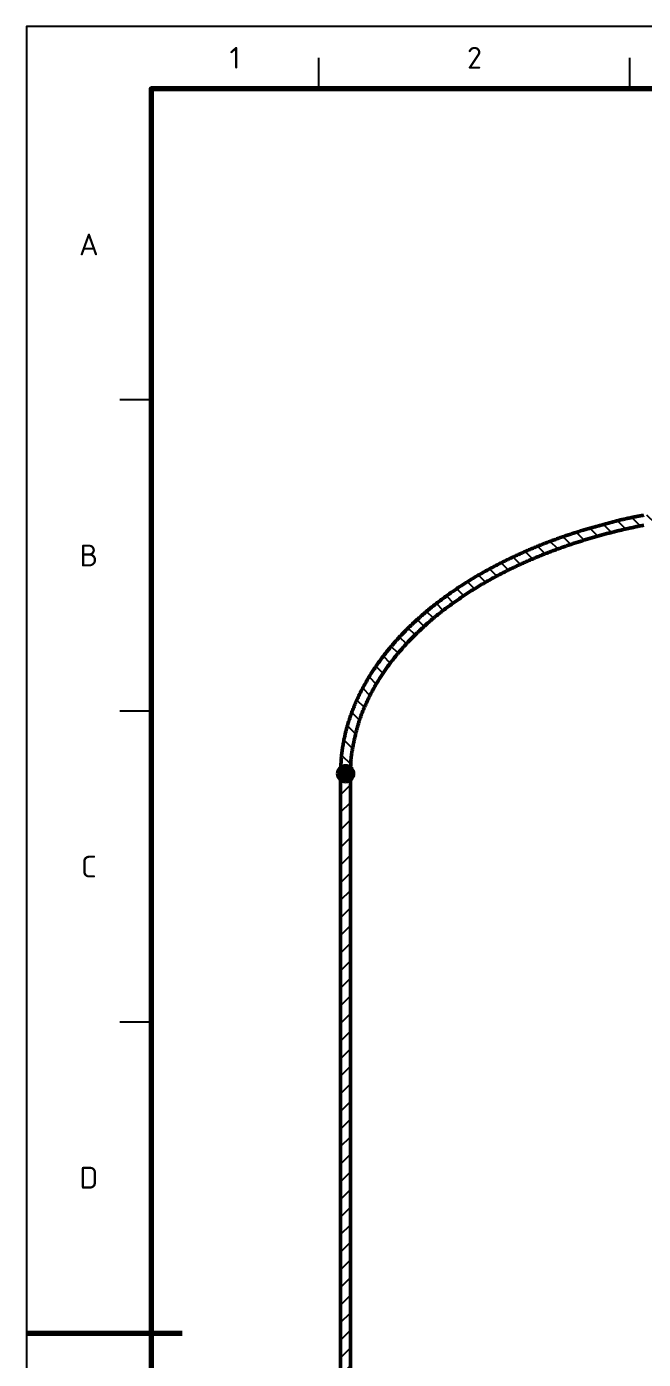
# Model space of a CAD drawing. Header units: millimetres. Extents: x 0 to 594, y 0 to 420.
# Drawn here: x 0 to 99.2, y 205.8 to 420 of the extents above; entities that cross this region are included whole.
import ezdxf
from ezdxf.enums import TextEntityAlignment as Align

# ---------------------------------------------------------------- set-up
doc = ezdxf.new("R2010")
doc.units = ezdxf.units.MM
for name, color, linetype, lineweight in [('01-VISIBLE', 7, 'CONTINUOUS', 50), ('05-RAYADO', 8, 'CONTINUOUS', 25), ('06-TEXTO', 7, 'CONTINUOUS', 25), ('07-RECUADRO', 7, 'CONTINUOUS', 70), ('08-FINA', 5, 'CONTINUOUS', 25)]:
    doc.layers.add(name, color=color, linetype=linetype, lineweight=lineweight)
doc.styles.add('ISO3098', font='isocpeur.ttf')

msp = doc.modelspace()

# ---------------------------------------------------------------- hatches: boundary and pattern name
at = {"layer": '05-RAYADO'}
h = msp.add_hatch(dxfattribs=at)
h.set_pattern_fill('ANSI31', scale=0.62992, angle=90)
h.paths.add_polyline_path([(52.08, 299.925), (50.48, 299.925), (50.481, 300.127), (50.483, 300.329), (50.487, 300.531), (50.492, 300.733), (50.499, 300.935), (50.507, 301.137), (50.516, 301.339), (50.527, 301.541), (50.54, 301.743), (50.554, 301.944), (50.57, 302.146), (50.587, 302.347), (50.606, 302.549), (50.626, 302.75), (50.647, 302.951), (50.67, 303.152), (50.695, 303.352), (50.721, 303.553), (50.748, 303.753), (50.777, 303.953), (50.807, 304.153), (50.839, 304.352), (50.872, 304.552), (50.907, 304.751), (50.943, 304.95), (50.981, 305.149), (51.019, 305.347), (51.06, 305.545), (51.101, 305.743), (51.144, 305.94), (51.189, 306.137), (51.235, 306.334), (51.282, 306.531), (51.331, 306.727), (51.381, 306.923), (51.432, 307.118), (51.485, 307.314), (51.539, 307.508), (51.594, 307.703), (51.651, 307.897), (51.709, 308.09), (51.768, 308.284), (51.829, 308.476), (51.891, 308.669), (51.954, 308.861), (52.019, 309.052), (52.085, 309.243), (52.152, 309.434), (52.22, 309.624), (52.29, 309.814), (52.361, 310.003), (52.433, 310.192), (52.506, 310.38), (52.581, 310.568), (52.657, 310.756), (52.734, 310.942), (52.812, 311.129), (52.892, 311.315), (52.972, 311.5), (53.054, 311.685), (53.137, 311.869), (53.221, 312.053), (53.306, 312.236), (53.393, 312.419), (53.48, 312.601), (53.569, 312.783), (53.659, 312.964), (53.749, 313.145), (53.841, 313.325), (53.934, 313.504), (54.028, 313.683), (54.124, 313.861), (54.22, 314.039), (54.317, 314.216), (54.415, 314.393), (54.515, 314.569), (54.615, 314.744), (54.716, 314.919), (54.819, 315.094), (54.922, 315.267), (55.027, 315.44), (55.132, 315.613), (55.238, 315.785), (55.345, 315.956), (55.454, 316.127), (55.563, 316.297), (55.673, 316.467), (55.784, 316.635), (55.896, 316.804), (56.009, 316.971), (56.122, 317.139), (56.237, 317.305), (56.353, 317.471), (56.469, 317.636), (56.586, 317.801), (56.704, 317.965), (56.823, 318.128), (56.943, 318.291), (57.064, 318.453), (57.185, 318.615), (57.308, 318.776), (57.431, 318.936), (57.555, 319.096), (57.68, 319.255), (57.805, 319.413), (57.931, 319.571), (58.058, 319.728), (58.186, 319.885), (58.315, 320.041), (58.444, 320.196), (58.574, 320.351), (58.705, 320.505), (58.837, 320.658), (58.969, 320.811), (59.102, 320.963), (59.236, 321.115), (59.37, 321.266), (59.505, 321.416), (59.641, 321.566), (59.778, 321.715), (59.915, 321.863), (60.053, 322.011), (60.191, 322.158), (60.33, 322.305), (60.47, 322.451), (60.611, 322.596), (60.752, 322.741), (60.893, 322.885), (61.036, 323.029), (61.179, 323.172), (61.322, 323.314), (61.466, 323.456), (61.611, 323.597), (61.757, 323.737), (61.903, 323.877), (62.049, 324.016), (62.196, 324.155), (62.344, 324.293), (62.492, 324.43), (62.641, 324.567), (62.79, 324.703), (62.94, 324.839), (63.091, 324.974), (63.242, 325.108), (63.393, 325.242), (63.545, 325.375), (63.698, 325.508), (63.851, 325.64), (64.005, 325.771), (64.159, 325.902), (64.313, 326.032), (64.468, 326.162), (64.624, 326.291), (64.78, 326.419), (64.937, 326.547), (65.094, 326.674), (65.251, 326.801), (65.409, 326.927), (65.568, 327.052), (65.727, 327.177), (65.886, 327.301), (66.046, 327.425), (66.206, 327.548), (66.367, 327.671), (66.528, 327.793), (66.69, 327.914), (66.852, 328.035), (67.014, 328.156), (67.177, 328.275), (67.34, 328.394), (67.504, 328.513), (67.668, 328.631), (67.833, 328.748), (67.998, 328.865), (68.163, 328.982), (68.329, 329.097), (68.495, 329.213), (68.661, 329.327), (68.828, 329.441), (68.995, 329.555), (69.163, 329.668), (69.331, 329.78), (69.499, 329.892), (69.668, 330.003), (69.837, 330.114), (70.007, 330.224), (70.176, 330.334), (70.346, 330.443), (70.517, 330.552), (70.688, 330.66), (70.859, 330.767), (71.03, 330.874), (71.202, 330.981), (71.374, 331.087), (71.547, 331.192), (71.72, 331.297), (71.893, 331.401), (72.066, 331.505), (72.24, 331.608), (72.414, 331.711), (72.589, 331.813), (72.763, 331.915), (72.938, 332.016), (73.114, 332.117), (73.289, 332.217), (73.465, 332.316), (73.641, 332.415), (73.818, 332.514), (73.995, 332.612), (74.172, 332.709), (74.349, 332.806), (74.527, 332.903), (74.704, 332.999), (74.883, 333.094), (75.061, 333.189), (75.24, 333.284), (75.419, 333.378), (75.598, 333.471), (75.778, 333.564), (75.957, 333.656), (76.137, 333.748), (76.318, 333.84), (76.498, 333.931), (76.679, 334.021), (76.86, 334.111), (77.041, 334.2), (77.223, 334.289), (77.405, 334.378), (77.587, 334.466), (77.769, 334.553), (77.951, 334.64), (78.134, 334.726), (78.317, 334.812), (78.5, 334.898), (78.684, 334.983), (78.867, 335.067), (79.051, 335.151), (79.235, 335.235), (79.419, 335.318), (79.604, 335.401), (79.788, 335.483), (79.973, 335.565), (80.158, 335.646), (80.344, 335.727), (80.529, 335.807), (80.715, 335.887), (80.901, 335.966), (81.087, 336.045), (81.273, 336.124), (81.46, 336.202), (81.646, 336.279), (81.833, 336.356), (82.02, 336.433), (82.207, 336.509), (82.395, 336.585), (82.582, 336.661), (82.77, 336.736), (82.958, 336.81), (83.146, 336.884), (83.334, 336.957), (83.523, 337.031), (83.711, 337.103), (83.9, 337.175), (84.089, 337.247), (84.278, 337.318), (84.468, 337.389), (84.657, 337.459), (84.847, 337.529), (85.037, 337.598), (85.227, 337.667), (85.417, 337.735), (85.608, 337.803), (85.798, 337.87), (85.989, 337.937), (86.18, 338.004), (86.371, 338.069), (86.562, 338.135), (86.754, 338.2), (86.945, 338.264), (87.137, 338.328), (87.329, 338.392), (87.521, 338.455), (87.713, 338.517), (87.906, 338.579), (88.098, 338.641), (88.291, 338.702), (88.484, 338.763), (88.677, 338.823), (88.87, 338.883), (89.063, 338.942), (89.256, 339.001), (89.449, 339.06), (89.643, 339.119), (89.837, 339.177), (90.03, 339.234), (90.224, 339.292), (90.418, 339.349), (90.612, 339.405), (90.806, 339.461), (91.001, 339.517), (91.195, 339.573), (91.389, 339.628), (91.584, 339.684), (91.778, 339.738), (91.973, 339.793), (92.168, 339.847), (92.363, 339.901), (92.557, 339.955), (92.752, 340.008), (92.947, 340.061), (93.142, 340.114), (93.338, 340.166), (93.533, 340.219), (93.728, 340.27), (93.924, 340.322), (94.119, 340.373), (94.315, 340.423), (94.511, 340.473), (94.707, 340.523), (94.903, 340.572), (95.099, 340.62), (95.296, 340.668), (95.492, 340.715), (95.689, 340.761), (95.886, 340.807), (96.083, 340.852), (96.28, 340.897), (96.477, 340.941), (96.675, 340.984), (96.873, 341.026), (97.07, 341.068), (97.268, 341.109), (97.466, 341.15), (97.664, 341.19), (97.863, 341.229), (98.061, 341.268), (98.26, 341.306), (98.458, 341.343), (98.657, 341.38), (98.856, 341.416), (99.055, 341.452), (99.254, 341.487), (99.453, 341.522), (99.652, 341.557), (99.851, 341.591), (100.051, 341.624), (100.25, 341.658), (100.449, 341.691), (100.649, 341.724), (100.848, 341.757), (101.048, 341.789), (101.247, 341.822), (101.447, 341.854), (101.646, 341.886), (101.846, 341.918), (102.046, 341.95), (102.245, 341.982), (102.445, 342.014), (102.644, 342.046), (102.844, 342.078), (103.043, 342.11), (103.243, 342.143), (103.442, 342.175), (103.642, 342.208), (103.841, 342.242), (104.04, 342.276), (104.24, 342.311), (104.438, 342.348), (104.637, 342.387), (104.833, 342.433), (105.027, 342.491), (105.221, 342.546), (105.42, 342.582), (105.62, 342.61), (105.821, 342.635), (106.022, 342.657), (106.223, 342.678), (106.424, 342.698), (106.625, 342.717), (106.827, 342.736), (107.028, 342.755), (107.229, 342.773), (107.431, 342.791), (107.632, 342.808), (107.833, 342.826), (108.035, 342.843), (108.236, 342.86), (108.437, 342.877), (108.639, 342.894), (108.84, 342.911), (109.042, 342.928), (109.243, 342.944), (109.445, 342.961), (109.646, 342.977), (109.848, 342.994), (110.049, 343.01), (110.251, 343.026), (110.452, 343.043), (110.654, 343.059), (110.855, 343.075), (110.855, 341.472), (110.66, 341.456), (110.465, 341.439), (110.269, 341.423), (110.074, 341.405), (109.879, 341.388), (109.684, 341.37), (109.489, 341.352), (109.294, 341.334), (109.099, 341.315), (108.904, 341.295), (108.709, 341.276), (108.514, 341.256), (108.319, 341.236), (108.124, 341.215), (107.929, 341.194), (107.735, 341.172), (107.54, 341.151), (107.345, 341.129), (107.151, 341.106), (106.956, 341.083), (106.762, 341.06), (106.567, 341.037), (106.373, 341.013), (106.178, 340.988), (105.984, 340.964), (105.79, 340.939), (105.595, 340.913), (105.401, 340.887), (105.207, 340.861), (105.013, 340.835), (104.819, 340.808), (104.625, 340.781), (104.431, 340.753), (104.237, 340.725), (104.043, 340.697), (103.849, 340.668), (103.655, 340.639), (103.462, 340.61), (103.268, 340.58), (103.074, 340.55), (102.881, 340.52), (102.687, 340.489), (102.494, 340.457), (102.301, 340.426), (102.107, 340.394), (101.914, 340.361), (101.721, 340.329), (101.528, 340.296), (101.335, 340.262), (101.142, 340.228), (100.949, 340.194), (100.756, 340.159), (100.563, 340.124), (100.371, 340.089), (100.178, 340.053), (99.985, 340.017), (99.793, 339.981), (99.601, 339.944), (99.408, 339.907), (99.216, 339.869), (99.024, 339.831), (98.832, 339.793), (98.64, 339.754), (98.448, 339.715), (98.256, 339.676), (98.064, 339.636), (97.872, 339.595), (97.68, 339.555), (97.489, 339.514), (97.297, 339.472), (97.106, 339.431), (96.915, 339.389), (96.723, 339.346), (96.532, 339.303), (96.341, 339.26), (96.15, 339.216), (95.959, 339.172), (95.768, 339.128), (95.578, 339.083), (95.387, 339.037), (95.197, 338.992), (95.006, 338.946), (94.816, 338.899), (94.626, 338.853), (94.435, 338.805), (94.245, 338.758), (94.055, 338.71), (93.866, 338.661), (93.676, 338.613), (93.486, 338.564), (93.297, 338.514), (93.107, 338.464), (92.918, 338.414), (92.729, 338.363), (92.539, 338.312), (92.35, 338.26), (92.161, 338.208), (91.973, 338.156), (91.784, 338.103), (91.595, 338.05), (91.407, 337.997), (91.219, 337.943), (91.03, 337.888), (90.842, 337.834), (90.654, 337.779), (90.466, 337.723), (90.279, 337.667), (90.091, 337.611), (89.903, 337.554), (89.716, 337.497), (89.529, 337.439), (89.342, 337.381), (89.155, 337.323), (88.968, 337.264), (88.781, 337.205), (88.594, 337.145), (88.408, 337.085), (88.222, 337.025), (88.035, 336.964), (87.849, 336.902), (87.663, 336.841), (87.478, 336.779), (87.292, 336.716), (87.106, 336.653), (86.921, 336.59), (86.736, 336.526), (86.551, 336.462), (86.366, 336.397), (86.181, 336.332), (85.996, 336.266), (85.812, 336.2), (85.627, 336.134), (85.443, 336.067), (85.259, 336), (85.075, 335.932), (84.892, 335.864), (84.708, 335.796), (84.525, 335.727), (84.341, 335.658), (84.158, 335.588), (83.976, 335.517), (83.793, 335.447), (83.61, 335.376), (83.428, 335.304), (83.246, 335.232), (83.064, 335.16), (82.882, 335.087), (82.7, 335.013), (82.519, 334.94), (82.337, 334.865), (82.156, 334.791), (81.975, 334.716), (81.794, 334.64), (81.614, 334.564), (81.433, 334.488), (81.253, 334.411), (81.073, 334.334), (80.893, 334.256), (80.714, 334.177), (80.534, 334.099), (80.355, 334.02), (80.176, 333.94), (79.997, 333.86), (79.819, 333.779), (79.64, 333.698), (79.462, 333.617), (79.284, 333.535), (79.106, 333.453), (78.929, 333.37), (78.752, 333.286), (78.574, 333.203), (78.398, 333.118), (78.221, 333.034), (78.045, 332.948), (77.868, 332.863), (77.692, 332.777), (77.517, 332.69), (77.341, 332.603), (77.166, 332.515), (76.991, 332.427), (76.816, 332.339), (76.642, 332.25), (76.467, 332.16), (76.293, 332.07), (76.119, 331.98), (75.946, 331.889), (75.773, 331.797), (75.6, 331.706), (75.427, 331.613), (75.254, 331.52), (75.082, 331.427), (74.91, 331.333), (74.739, 331.239), (74.567, 331.144), (74.396, 331.048), (74.225, 330.952), (74.055, 330.856), (73.884, 330.759), (73.714, 330.662), (73.545, 330.564), (73.375, 330.465), (73.206, 330.366), (73.037, 330.267), (72.869, 330.167), (72.701, 330.067), (72.533, 329.966), (72.365, 329.864), (72.198, 329.762), (72.031, 329.66), (71.864, 329.557), (71.698, 329.453), (71.532, 329.349), (71.366, 329.245), (71.201, 329.14), (71.036, 329.034), (70.871, 328.928), (70.707, 328.821), (70.543, 328.714), (70.379, 328.606), (70.216, 328.498), (70.053, 328.389), (69.89, 328.28), (69.728, 328.17), (69.566, 328.059), (69.405, 327.948), (69.244, 327.837), (69.083, 327.725), (68.923, 327.612), (68.763, 327.499), (68.603, 327.385), (68.444, 327.271), (68.285, 327.156), (68.127, 327.041), (67.969, 326.925), (67.811, 326.809), (67.654, 326.692), (67.498, 326.574), (67.341, 326.456), (67.185, 326.337), (67.03, 326.218), (66.875, 326.098), (66.72, 325.978), (66.566, 325.857), (66.413, 325.735), (66.259, 325.613), (66.106, 325.491), (65.954, 325.367), (65.802, 325.244), (65.651, 325.119), (65.5, 324.994), (65.35, 324.869), (65.2, 324.743), (65.05, 324.616), (64.901, 324.489), (64.753, 324.361), (64.605, 324.233), (64.457, 324.104), (64.31, 323.974), (64.164, 323.844), (64.018, 323.713), (63.872, 323.582), (63.728, 323.45), (63.583, 323.318), (63.439, 323.185), (63.296, 323.051), (63.154, 322.917), (63.012, 322.782), (62.87, 322.646), (62.729, 322.51), (62.589, 322.373), (62.449, 322.236), (62.31, 322.098), (62.171, 321.96), (62.033, 321.821), (61.896, 321.681), (61.759, 321.541), (61.623, 321.4), (61.488, 321.258), (61.353, 321.116), (61.219, 320.973), (61.085, 320.83), (60.952, 320.686), (60.82, 320.541), (60.688, 320.396), (60.557, 320.25), (60.427, 320.104), (60.298, 319.957), (60.169, 319.809), (60.041, 319.661), (59.913, 319.512), (59.787, 319.363), (59.661, 319.213), (59.535, 319.062), (59.411, 318.911), (59.287, 318.759), (59.164, 318.607), (59.041, 318.454), (58.92, 318.3), (58.799, 318.146), (58.679, 317.991), (58.56, 317.836), (58.441, 317.68), (58.324, 317.523), (58.207, 317.366), (58.091, 317.208), (57.976, 317.049), (57.861, 316.89), (57.748, 316.731), (57.635, 316.57), (57.523, 316.409), (57.413, 316.248), (57.303, 316.086), (57.194, 315.923), (57.086, 315.759), (56.979, 315.595), (56.872, 315.431), (56.767, 315.265), (56.663, 315.099), (56.56, 314.933), (56.457, 314.766), (56.356, 314.598), (56.256, 314.43), (56.157, 314.261), (56.058, 314.091), (55.961, 313.921), (55.865, 313.751), (55.77, 313.579), (55.675, 313.408), (55.582, 313.235), (55.49, 313.063), (55.398, 312.889), (55.308, 312.715), (55.219, 312.541), (55.13, 312.366), (55.043, 312.191), (54.956, 312.015), (54.871, 311.839), (54.787, 311.662), (54.703, 311.485), (54.621, 311.307), (54.539, 311.129), (54.458, 310.95), (54.379, 310.771), (54.301, 310.592), (54.223, 310.412), (54.147, 310.231), (54.073, 310.05), (53.999, 309.868), (53.927, 309.686), (53.857, 309.503), (53.787, 309.32), (53.72, 309.136), (53.653, 308.952), (53.589, 308.767), (53.525, 308.582), (53.464, 308.396), (53.404, 308.209), (53.345, 308.022), (53.289, 307.835), (53.233, 307.647), (53.18, 307.458), (53.128, 307.269), (53.078, 307.08), (53.028, 306.89), (52.981, 306.7), (52.934, 306.51), (52.889, 306.319), (52.845, 306.128), (52.801, 305.937), (52.759, 305.746), (52.718, 305.555), (52.677, 305.363), (52.637, 305.171), (52.598, 304.979), (52.56, 304.787), (52.522, 304.595), (52.485, 304.402), (52.449, 304.21), (52.413, 304.017), (52.377, 303.824), (52.343, 303.632), (52.308, 303.439), (52.275, 303.246), (52.244, 303.052), (52.216, 302.858), (52.191, 302.664), (52.169, 302.469), (52.151, 302.274), (52.136, 302.079), (52.123, 301.883), (52.113, 301.688), (52.104, 301.492), (52.098, 301.296), (52.092, 301.1), (52.088, 300.905), (52.085, 300.709), (52.083, 300.513), (52.081, 300.317), (52.08, 300.121)])
h = msp.add_hatch(color=7, dxfattribs=at)
h.dxf.hatch_style = 1
h.paths.add_polyline_path([(50, 299.925), (50.004, 300.025), (50.016, 300.125), (50.035, 300.224), (50.063, 300.32), (50.097, 300.415), (50.14, 300.506), (50.189, 300.594), (50.244, 300.677), (50.307, 300.756), (50.375, 300.83), (50.449, 300.898), (50.528, 300.96), (50.611, 301.016), (50.699, 301.065), (50.79, 301.108), (50.884, 301.142), (50.981, 301.17), (51.08, 301.189), (51.18, 301.201), (51.28, 301.205), (51.38, 301.201), (51.48, 301.189), (51.579, 301.17), (51.676, 301.142), (51.77, 301.108), (51.861, 301.065), (51.949, 301.016), (52.032, 300.96), (52.111, 300.898), (52.185, 300.83), (52.253, 300.756), (52.316, 300.677), (52.371, 300.594), (52.42, 300.506), (52.463, 300.415), (52.497, 300.32), (52.525, 300.224), (52.544, 300.125), (52.556, 300.025), (52.56, 299.925), (52.556, 299.825), (52.544, 299.725), (52.525, 299.626), (52.497, 299.529), (52.463, 299.435), (52.42, 299.344), (52.371, 299.256), (52.316, 299.173), (52.253, 299.094), (52.185, 299.02), (52.111, 298.952), (52.032, 298.889), (51.949, 298.834), (51.861, 298.784), (51.77, 298.742), (51.676, 298.708), (51.579, 298.68), (51.48, 298.661), (51.38, 298.649), (51.28, 298.645), (51.18, 298.649), (51.08, 298.661), (50.981, 298.68), (50.884, 298.708), (50.79, 298.742), (50.699, 298.784), (50.611, 298.834), (50.528, 298.889), (50.449, 298.952), (50.375, 299.02), (50.307, 299.094), (50.244, 299.173), (50.189, 299.256), (50.14, 299.344), (50.097, 299.435), (50.063, 299.529), (50.035, 299.626), (50.016, 299.725), (50.004, 299.825)])
h = msp.add_hatch(dxfattribs=at)
h.set_pattern_fill('ANSI31', scale=0.62992)
h.paths.add_polyline_path([(52.08, 96.925), (50.48, 96.925), (50.48, 299.925), (52.08, 299.925)])

# ---------------------------------------------------------------- linework, layer by layer
at = {"layer": '01-VISIBLE'}
for p, q in [((50.48, 96.925), (50.48, 299.925)), ((52.08, 299.925), (50.48, 299.925)), ((50.48, 299.925), (52.08, 299.925)), ((52.08, 96.925), (52.08, 299.925))]:
    msp.add_line(p, q, dxfattribs=at)
for points in [[(50.48, 299.925), (50.481, 300.127), (50.483, 300.329), (50.487, 300.531), (50.492, 300.733), (50.499, 300.935), (50.507, 301.137), (50.516, 301.339), (50.527, 301.541), (50.54, 301.743), (50.554, 301.944), (50.57, 302.146), (50.587, 302.347), (50.606, 302.549), (50.626, 302.75), (50.647, 302.951), (50.67, 303.152), (50.695, 303.352), (50.721, 303.553), (50.748, 303.753), (50.777, 303.953), (50.807, 304.153), (50.839, 304.352), (50.872, 304.552), (50.907, 304.751), (50.943, 304.95), (50.981, 305.149), (51.019, 305.347), (51.06, 305.545), (51.101, 305.743), (51.144, 305.94), (51.189, 306.137), (51.235, 306.334), (51.282, 306.531), (51.331, 306.727), (51.381, 306.923), (51.432, 307.118), (51.485, 307.314), (51.539, 307.508), (51.594, 307.703), (51.651, 307.897), (51.709, 308.09), (51.768, 308.284), (51.829, 308.476), (51.891, 308.669), (51.954, 308.861), (52.019, 309.052), (52.085, 309.243), (52.152, 309.434), (52.22, 309.624), (52.29, 309.814), (52.361, 310.003), (52.433, 310.192), (52.506, 310.38), (52.581, 310.568), (52.657, 310.756), (52.734, 310.942), (52.812, 311.129), (52.892, 311.315), (52.972, 311.5), (53.054, 311.685), (53.137, 311.869), (53.221, 312.053), (53.306, 312.236), (53.393, 312.419), (53.48, 312.601), (53.569, 312.783), (53.659, 312.964), (53.749, 313.145), (53.841, 313.325), (53.934, 313.504), (54.028, 313.683), (54.124, 313.861), (54.22, 314.039), (54.317, 314.216), (54.415, 314.393), (54.515, 314.569), (54.615, 314.744), (54.716, 314.919), (54.819, 315.094), (54.922, 315.267), (55.027, 315.44), (55.132, 315.613), (55.238, 315.785), (55.345, 315.956), (55.454, 316.127), (55.563, 316.297), (55.673, 316.467), (55.784, 316.635), (55.896, 316.804), (56.009, 316.971), (56.122, 317.139), (56.237, 317.305), (56.353, 317.471), (56.469, 317.636), (56.586, 317.801), (56.704, 317.965), (56.823, 318.128), (56.943, 318.291), (57.064, 318.453), (57.185, 318.615), (57.308, 318.776), (57.431, 318.936), (57.555, 319.096), (57.68, 319.255), (57.805, 319.413), (57.931, 319.571), (58.058, 319.728), (58.186, 319.885), (58.315, 320.041), (58.444, 320.196), (58.574, 320.351), (58.705, 320.505), (58.837, 320.658), (58.969, 320.811), (59.102, 320.963), (59.236, 321.115), (59.37, 321.266), (59.505, 321.416), (59.641, 321.566), (59.778, 321.715), (59.915, 321.863), (60.053, 322.011), (60.191, 322.158), (60.33, 322.305), (60.47, 322.451), (60.611, 322.596), (60.752, 322.741), (60.893, 322.885), (61.036, 323.029), (61.179, 323.172), (61.322, 323.314), (61.466, 323.456), (61.611, 323.597), (61.757, 323.737), (61.903, 323.877), (62.049, 324.016), (62.196, 324.155), (62.344, 324.293), (62.492, 324.43), (62.641, 324.567), (62.79, 324.703), (62.94, 324.839), (63.091, 324.974), (63.242, 325.108), (63.393, 325.242), (63.545, 325.375), (63.698, 325.508), (63.851, 325.64), (64.005, 325.771), (64.159, 325.902), (64.313, 326.032), (64.468, 326.162), (64.624, 326.291), (64.78, 326.419), (64.937, 326.547), (65.094, 326.674), (65.251, 326.801), (65.409, 326.927), (65.568, 327.052), (65.727, 327.177), (65.886, 327.301), (66.046, 327.425), (66.206, 327.548), (66.367, 327.671), (66.528, 327.793), (66.69, 327.914), (66.852, 328.035), (67.014, 328.156), (67.177, 328.275), (67.34, 328.394), (67.504, 328.513), (67.668, 328.631), (67.833, 328.748), (67.998, 328.865), (68.163, 328.982), (68.329, 329.097), (68.495, 329.213), (68.661, 329.327), (68.828, 329.441), (68.995, 329.555), (69.163, 329.668), (69.331, 329.78), (69.499, 329.892), (69.668, 330.003), (69.837, 330.114), (70.007, 330.224), (70.176, 330.334), (70.346, 330.443), (70.517, 330.552), (70.688, 330.66), (70.859, 330.767), (71.03, 330.874), (71.202, 330.981), (71.374, 331.087), (71.547, 331.192), (71.72, 331.297), (71.893, 331.401), (72.066, 331.505), (72.24, 331.608), (72.414, 331.711), (72.589, 331.813), (72.763, 331.915), (72.938, 332.016), (73.114, 332.117), (73.289, 332.217), (73.465, 332.316), (73.641, 332.415), (73.818, 332.514), (73.995, 332.612), (74.172, 332.709), (74.349, 332.806), (74.527, 332.903), (74.704, 332.999), (74.883, 333.094), (75.061, 333.189), (75.24, 333.284), (75.419, 333.378), (75.598, 333.471), (75.778, 333.564), (75.957, 333.656), (76.137, 333.748), (76.318, 333.84), (76.498, 333.931), (76.679, 334.021), (76.86, 334.111), (77.041, 334.2), (77.223, 334.289), (77.405, 334.378), (77.587, 334.466), (77.769, 334.553), (77.951, 334.64), (78.134, 334.726), (78.317, 334.812), (78.5, 334.898), (78.684, 334.983), (78.867, 335.067), (79.051, 335.151), (79.235, 335.235), (79.419, 335.318), (79.604, 335.401), (79.788, 335.483), (79.973, 335.565), (80.158, 335.646), (80.344, 335.727), (80.529, 335.807), (80.715, 335.887), (80.901, 335.966), (81.087, 336.045), (81.273, 336.124), (81.46, 336.202), (81.646, 336.279), (81.833, 336.356), (82.02, 336.433), (82.207, 336.509), (82.395, 336.585), (82.582, 336.661), (82.77, 336.736), (82.958, 336.81), (83.146, 336.884), (83.334, 336.957), (83.523, 337.031), (83.711, 337.103), (83.9, 337.175), (84.089, 337.247), (84.278, 337.318), (84.468, 337.389), (84.657, 337.459), (84.847, 337.529), (85.037, 337.598), (85.227, 337.667), (85.417, 337.735), (85.608, 337.803), (85.798, 337.87), (85.989, 337.937), (86.18, 338.004), (86.371, 338.069), (86.562, 338.135), (86.754, 338.2), (86.945, 338.264), (87.137, 338.328), (87.329, 338.392), (87.521, 338.455), (87.713, 338.517), (87.906, 338.579), (88.098, 338.641), (88.291, 338.702), (88.484, 338.763), (88.677, 338.823), (88.87, 338.883), (89.063, 338.942), (89.256, 339.001), (89.449, 339.06), (89.643, 339.119), (89.837, 339.177), (90.03, 339.234), (90.224, 339.292), (90.418, 339.349), (90.612, 339.405), (90.806, 339.461), (91.001, 339.517), (91.195, 339.573), (91.389, 339.628), (91.584, 339.684), (91.778, 339.738), (91.973, 339.793), (92.168, 339.847), (92.363, 339.901), (92.557, 339.955), (92.752, 340.008), (92.947, 340.061), (93.142, 340.114), (93.338, 340.166), (93.533, 340.219), (93.728, 340.27), (93.924, 340.322), (94.119, 340.373), (94.315, 340.423), (94.511, 340.473), (94.707, 340.523), (94.903, 340.572), (95.099, 340.62), (95.296, 340.668), (95.492, 340.715), (95.689, 340.761), (95.886, 340.807), (96.083, 340.852), (96.28, 340.897), (96.477, 340.941), (96.675, 340.984), (96.873, 341.026), (97.07, 341.068), (97.268, 341.109), (97.466, 341.15), (97.664, 341.19), (97.863, 341.229), (98.061, 341.268), (98.26, 341.306), (98.458, 341.343), (98.657, 341.38), (98.856, 341.416), (99.055, 341.452), (99.254, 341.487)], [(99.216, 339.869), (99.024, 339.831), (98.832, 339.793), (98.64, 339.754), (98.448, 339.715), (98.256, 339.676), (98.064, 339.636), (97.872, 339.595), (97.68, 339.555), (97.489, 339.514), (97.297, 339.472), (97.106, 339.431), (96.915, 339.389), (96.723, 339.346), (96.532, 339.303), (96.341, 339.26), (96.15, 339.216), (95.959, 339.172), (95.768, 339.128), (95.578, 339.083), (95.387, 339.037), (95.197, 338.992), (95.006, 338.946), (94.816, 338.899), (94.626, 338.853), (94.435, 338.805), (94.245, 338.758), (94.055, 338.71), (93.866, 338.661), (93.676, 338.613), (93.486, 338.564), (93.297, 338.514), (93.107, 338.464), (92.918, 338.414), (92.729, 338.363), (92.539, 338.312), (92.35, 338.26), (92.161, 338.208), (91.973, 338.156), (91.784, 338.103), (91.595, 338.05), (91.407, 337.997), (91.219, 337.943), (91.03, 337.888), (90.842, 337.834), (90.654, 337.779), (90.466, 337.723), (90.279, 337.667), (90.091, 337.611), (89.903, 337.554), (89.716, 337.497), (89.529, 337.439), (89.342, 337.381), (89.155, 337.323), (88.968, 337.264), (88.781, 337.205), (88.594, 337.145), (88.408, 337.085), (88.222, 337.025), (88.035, 336.964), (87.849, 336.902), (87.663, 336.841), (87.478, 336.779), (87.292, 336.716), (87.106, 336.653), (86.921, 336.59), (86.736, 336.526), (86.551, 336.462), (86.366, 336.397), (86.181, 336.332), (85.996, 336.266), (85.812, 336.2), (85.627, 336.134), (85.443, 336.067), (85.259, 336), (85.075, 335.932), (84.892, 335.864), (84.708, 335.796), (84.525, 335.727), (84.341, 335.658), (84.158, 335.588), (83.976, 335.517), (83.793, 335.447), (83.61, 335.376), (83.428, 335.304), (83.246, 335.232), (83.064, 335.16), (82.882, 335.087), (82.7, 335.013), (82.519, 334.94), (82.337, 334.865), (82.156, 334.791), (81.975, 334.716), (81.794, 334.64), (81.614, 334.564), (81.433, 334.488), (81.253, 334.411), (81.073, 334.334), (80.893, 334.256), (80.714, 334.177), (80.534, 334.099), (80.355, 334.02), (80.176, 333.94), (79.997, 333.86), (79.819, 333.779), (79.64, 333.698), (79.462, 333.617), (79.284, 333.535), (79.106, 333.453), (78.929, 333.37), (78.752, 333.286), (78.574, 333.203), (78.398, 333.118), (78.221, 333.034), (78.045, 332.948), (77.868, 332.863), (77.692, 332.777), (77.517, 332.69), (77.341, 332.603), (77.166, 332.515), (76.991, 332.427), (76.816, 332.339), (76.642, 332.25), (76.467, 332.16), (76.293, 332.07), (76.119, 331.98), (75.946, 331.889), (75.773, 331.797), (75.6, 331.706), (75.427, 331.613), (75.254, 331.52), (75.082, 331.427), (74.91, 331.333), (74.739, 331.239), (74.567, 331.144), (74.396, 331.048), (74.225, 330.952), (74.055, 330.856), (73.884, 330.759), (73.714, 330.662), (73.545, 330.564), (73.375, 330.465), (73.206, 330.366), (73.037, 330.267), (72.869, 330.167), (72.701, 330.067), (72.533, 329.966), (72.365, 329.864), (72.198, 329.762), (72.031, 329.66), (71.864, 329.557), (71.698, 329.453), (71.532, 329.349), (71.366, 329.245), (71.201, 329.14), (71.036, 329.034), (70.871, 328.928), (70.707, 328.821), (70.543, 328.714), (70.379, 328.606), (70.216, 328.498), (70.053, 328.389), (69.89, 328.28), (69.728, 328.17), (69.566, 328.059), (69.405, 327.948), (69.244, 327.837), (69.083, 327.725), (68.923, 327.612), (68.763, 327.499), (68.603, 327.385), (68.444, 327.271), (68.285, 327.156), (68.127, 327.041), (67.969, 326.925), (67.811, 326.809), (67.654, 326.692), (67.498, 326.574), (67.341, 326.456), (67.185, 326.337), (67.03, 326.218), (66.875, 326.098), (66.72, 325.978), (66.566, 325.857), (66.413, 325.735), (66.259, 325.613), (66.106, 325.491), (65.954, 325.367), (65.802, 325.244), (65.651, 325.119), (65.5, 324.994), (65.35, 324.869), (65.2, 324.743), (65.05, 324.616), (64.901, 324.489), (64.753, 324.361), (64.605, 324.233), (64.457, 324.104), (64.31, 323.974), (64.164, 323.844), (64.018, 323.713), (63.872, 323.582), (63.728, 323.45), (63.583, 323.318), (63.439, 323.185), (63.296, 323.051), (63.154, 322.917), (63.012, 322.782), (62.87, 322.646), (62.729, 322.51), (62.589, 322.373), (62.449, 322.236), (62.31, 322.098), (62.171, 321.96), (62.033, 321.821), (61.896, 321.681), (61.759, 321.541), (61.623, 321.4), (61.488, 321.258), (61.353, 321.116), (61.219, 320.973), (61.085, 320.83), (60.952, 320.686), (60.82, 320.541), (60.688, 320.396), (60.557, 320.25), (60.427, 320.104), (60.298, 319.957), (60.169, 319.809), (60.041, 319.661), (59.913, 319.512), (59.787, 319.363), (59.661, 319.213), (59.535, 319.062), (59.411, 318.911), (59.287, 318.759), (59.164, 318.607), (59.041, 318.454), (58.92, 318.3), (58.799, 318.146), (58.679, 317.991), (58.56, 317.836), (58.441, 317.68), (58.324, 317.523), (58.207, 317.366), (58.091, 317.208), (57.976, 317.049), (57.861, 316.89), (57.748, 316.731), (57.635, 316.57), (57.523, 316.409), (57.413, 316.248), (57.303, 316.086), (57.194, 315.923), (57.086, 315.759), (56.979, 315.595), (56.872, 315.431), (56.767, 315.265), (56.663, 315.099), (56.56, 314.933), (56.457, 314.766), (56.356, 314.598), (56.256, 314.43), (56.157, 314.261), (56.058, 314.091), (55.961, 313.921), (55.865, 313.751), (55.77, 313.579), (55.675, 313.408), (55.582, 313.235), (55.49, 313.063), (55.398, 312.889), (55.308, 312.715), (55.219, 312.541), (55.13, 312.366), (55.043, 312.191), (54.956, 312.015), (54.871, 311.839), (54.787, 311.662), (54.703, 311.485), (54.621, 311.307), (54.539, 311.129), (54.458, 310.95), (54.379, 310.771), (54.301, 310.592), (54.223, 310.412), (54.147, 310.231), (54.073, 310.05), (53.999, 309.868), (53.927, 309.686), (53.857, 309.503), (53.787, 309.32), (53.72, 309.136), (53.653, 308.952), (53.589, 308.767), (53.525, 308.582), (53.464, 308.396), (53.404, 308.209), (53.345, 308.022), (53.289, 307.835), (53.233, 307.647), (53.18, 307.458), (53.128, 307.269), (53.078, 307.08), (53.028, 306.89), (52.981, 306.7), (52.934, 306.51), (52.889, 306.319), (52.845, 306.128), (52.801, 305.937), (52.759, 305.746), (52.718, 305.555), (52.677, 305.363), (52.637, 305.171), (52.598, 304.979), (52.56, 304.787), (52.522, 304.595), (52.485, 304.402), (52.449, 304.21), (52.413, 304.017), (52.377, 303.824), (52.343, 303.632), (52.308, 303.439), (52.275, 303.246), (52.244, 303.052), (52.216, 302.858), (52.191, 302.664), (52.169, 302.469), (52.151, 302.274), (52.136, 302.079), (52.123, 301.883), (52.113, 301.688), (52.104, 301.492), (52.098, 301.296), (52.092, 301.1), (52.088, 300.905), (52.085, 300.709), (52.083, 300.513), (52.081, 300.317), (52.08, 300.121), (52.08, 299.925)]]:
    msp.add_lwpolyline(points, dxfattribs=at)
for start, end in [(90, 180), (180, -90), (-90, 90)]:
    msp.add_arc((51.28, 299.925), 1.28, start, end, dxfattribs=at)
at = {"layer": '07-RECUADRO'}
msp.add_line((0, 210), (25, 210), dxfattribs=at)
msp.add_lwpolyline([(20, 10), (584, 10), (584, 410), (20, 410)], close=True, dxfattribs=at)
at = {"layer": '08-FINA'}
for p, q in [((47, 410), (47, 415)), ((97, 410), (97, 415)), ((20, 360), (15, 360)), ((20, 310), (15, 310)), ((20, 260), (15, 260))]:
    msp.add_line(p, q, dxfattribs=at)
msp.add_lwpolyline([(0, 0), (594, 0), (594, 420), (0, 420)], close=True, dxfattribs=at)

# ---------------------------------------------------------------- texts
at = {"layer": '06-TEXTO', "style": 'ISO3098'}
for s, p in [('1', (33.5, 415)), ('2', (72, 415)), ('A', (10, 385)), ('B', (10, 335)), ('C', (10, 285)), ('D', (10, 235))]:
    msp.add_text(s, height=3.5, dxfattribs=at).set_placement(p, align=Align.MIDDLE_CENTER)

doc.saveas('drawing.dxf')
